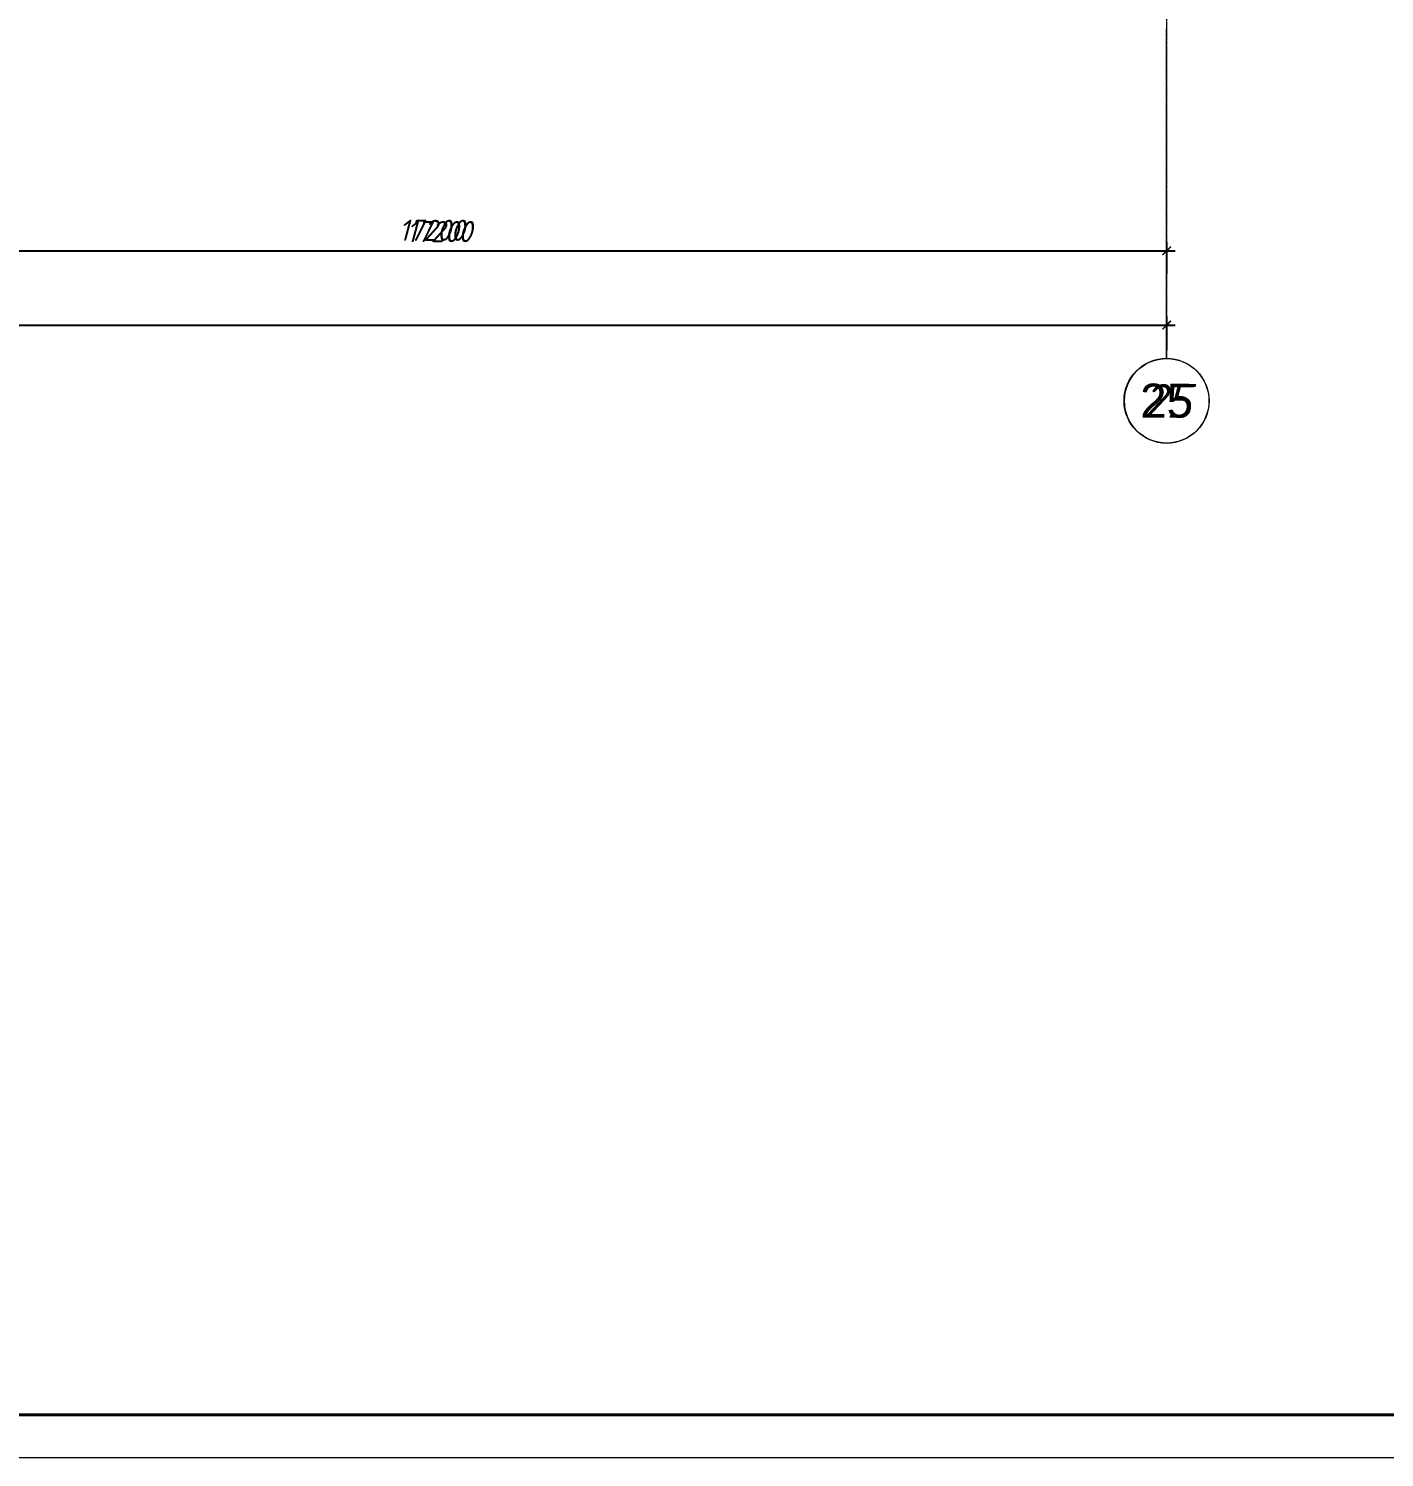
# Model space of a CAD drawing. Header units: millimetres. Extents: x -10178924 to 11692288, y -947381 to 58396.
# Drawn here: x 769906 to 785931, y -845976 to -829091 of the extents above; entities that cross this region are included whole.
import ezdxf
from ezdxf.enums import TextEntityAlignment as Align

# ---------------------------------------------------------------- set-up
doc = ezdxf.new("R2010")
doc.units = ezdxf.units.MM
doc.linetypes.add('осевая', pattern=[50.8, 31.75, -6.35, 6.35, -6.35])
doc.layers.add('PDF _Ramka', color=7, linetype='Continuous')
doc.layers.add('PDF _Размеры осевые', color=7, linetype='Continuous', true_color=0x5d6970)
doc.layers.add('PDF _Текст', color=7, linetype='Continuous', lineweight=5)
doc.layers.add('Размеры осевые', color=153, linetype='Continuous', lineweight=9)
doc.styles.add('PDF ArialMT', font='arial.ttf')
doc.styles.add('PDF GOST Common Italic', font='GOST_Common Italic.ttf')
doc.styles.add('PDF ISOCPEUR Italic', font='isocpeui.ttf')
doc.styles.add('Текст_М100', font='GOST_Common Italic.ttf', dxfattribs={"height": 250})
doc.dimstyles.new('Размеры_М100', dxfattribs={"dimtxt": 250, "dimasz": 100, "dimexe": 100, "dimexo": 100, "dimgap": 100, "dimtad": 1, "dimrnd": 5, "dimtxsty": 'Текст_М100', "dimblk": 'ARCHTICK', "dimcen": 250, "dimdle": 100, "dimadec": 0, "dimazin": 2, "dimtfac": 1, "dimtmove": 1, "dimatfit": 3, "dimfxl": 1, "dimarcsym": 0})

# ---------------------------------------------------------------- blocks, each defined once
blk = doc.blocks.new('_ArchTick')
at = {"color": 0, "linetype": 'ByBlock', "const_width": 0.15}
blk.add_lwpolyline([(-0.5, -0.5), (0.5, 0.5)], dxfattribs=at)
blk = doc.blocks.new('*D2690')
at = {"layer": 'Defpoints', "color": 0, "ltscale": 100, "transparency": 16777216}
for p in [(61000, -50926), (43800, -51300), (61000, -51300)]:
    blk.add_point(p, dxfattribs=at)
at = {"layer": 'Размеры осевые', "color": 0, "lineweight": -2, "ltscale": 100, "transparency": 16777216}
for p, q in [((43700, -50926), (61100, -50926)), ((43800, -51200), (43800, -50826)), ((61000, -51200), (61000, -50826))]:
    blk.add_line(p, q, dxfattribs=at)
at = {"layer": 'Размеры осевые', "color": 0, "lineweight": -2, "ltscale": 100, "transparency": 16777216, "xscale": 100, "yscale": 100, "zscale": 100, "rotation": 180}
blk.add_blockref('_ArchTick', (43800, -50926), dxfattribs=at)
at = {"layer": 'Размеры осевые', "color": 0, "lineweight": -2, "ltscale": 100, "transparency": 16777216, "xscale": 100, "yscale": 100, "zscale": 100}
blk.add_blockref('_ArchTick', (61000, -50926), dxfattribs=at)
at = {"layer": 'Размеры осевые', "color": 0, "ltscale": 100, "transparency": 16777216, "insert": (52400, -50700), "char_height": 250, "attachment_point": 5, "style": 'Текст_М100'}
blk.add_mtext('17200', dxfattribs=at)
blk = doc.blocks.new('*D2691')
at = {"layer": 'Defpoints', "color": 0, "ltscale": 100, "transparency": 16777216}
for p in [(61000, -51804), (-7000, -52200), (61000, -52200)]:
    blk.add_point(p, dxfattribs=at)
at = {"layer": 'Размеры осевые', "color": 0, "lineweight": -2, "ltscale": 100, "transparency": 16777216}
for p, q in [((-7100, -51804), (61100, -51804)), ((-7000, -52100), (-7000, -51704)), ((61000, -52100), (61000, -51704))]:
    blk.add_line(p, q, dxfattribs=at)
at = {"layer": 'Размеры осевые', "color": 0, "lineweight": -2, "ltscale": 100, "transparency": 16777216, "xscale": 100, "yscale": 100, "zscale": 100, "rotation": 180}
blk.add_blockref('_ArchTick', (-7000, -51804), dxfattribs=at)
at = {"layer": 'Размеры осевые', "color": 0, "lineweight": -2, "ltscale": 100, "transparency": 16777216, "xscale": 100, "yscale": 100, "zscale": 100}
blk.add_blockref('_ArchTick', (61000, -51804), dxfattribs=at)
at = {"layer": 'Размеры осевые', "color": 0, "ltscale": 100, "transparency": 16777216, "insert": (27000, -51579), "char_height": 250, "attachment_point": 5, "style": 'Текст_М100'}
blk.add_mtext('68000', dxfattribs=at)
blk = doc.blocks.new('A$C5282721b')
at = {"layer": 'Размеры осевые', "color": 251, "linetype": 'осевая', "ltscale": 0.5, "transparency": 33554687}
blk.add_line((61000, -52200), (61000, -25800), dxfattribs=at)
at = {"layer": 'Размеры осевые', "color": 251, "ltscale": 100, "transparency": 33554687}
blk.add_circle((61000, -52700), 500, dxfattribs=at)
at = {"layer": 'Размеры осевые', "color": 251, "ltscale": 100, "transparency": 33554687, "style": 'PDF ISOCPEUR Italic'}
blk.add_text('25', height=400, dxfattribs=at).set_placement((61000, -52700), align=Align.MIDDLE_CENTER)
at = {"layer": 'Размеры осевые', "color": 251, "ltscale": 100, "transparency": 33554687}
for base, p1, p2, picture, middle in [((61000, -50926.23), (43800, -51300), (61000, -51300), '*D2690', (52400, -50699.62)), ((61000, -51804.076), (-7000, -52200), (61000, -52200), '*D2691', (27000, -51579.076))]:
    dim = blk.add_linear_dim(base=base, p1=p1, p2=p2, dimstyle='Размеры_М100', dxfattribs=at)
    dim.commit()
    dim.dimension.update_dxf_attribs({"geometry": picture, "text_midpoint": middle})

msp = doc.modelspace()

# ---------------------------------------------------------------- linework, layer by layer
at = {"layer": 'PDF _Ramka', "lineweight": 20}
msp.add_lwpolyline([(815763.5, -845975.8), (815763.5, -761883.4), (696874.3, -761883.4), (696874.3, -845975.8)], close=True, dxfattribs=at)
at = {"layer": 'PDF _Ramka', "lineweight": 40}
msp.add_lwpolyline([(815263.9, -762379.5), (698872.3, -762379.5), (698872.3, -845472.9), (815263.9, -845472.9)], close=True, dxfattribs=at)
at = {"layer": 'PDF _Размеры осевые', "lineweight": 9}
for points in [[(783357.1, -829105.8), (783357.1, -829093.1)], [(783357.1, -829114.3), (783357.1, -829110.1)], [(783357.1, -829131.2), (783357.1, -829118.5)], [(783357.1, -829139.7), (783357.1, -829135.5)], [(783357.1, -829156.6), (783357.1, -829143.9)], [(783357.1, -829165.1), (783357.1, -829160.9)], [(783357.1, -829182), (783357.1, -829169.3)], [(783357.1, -829190.5), (783357.1, -829186.3)], [(783357.1, -829207.4), (783357.1, -829194.7)], [(783357.1, -829215.9), (783357.1, -829211.7)], [(783357.1, -829232.8), (783357.1, -829220.1)], [(783357.1, -829241.3), (783357.1, -829237.1)], [(783357.1, -829258.2), (783357.1, -829245.5)], [(783357.1, -829266.7), (783357.1, -829262.5)], [(783357.1, -829283.6), (783357.1, -829270.9)], [(783357.1, -829292.1), (783357.1, -829287.9)], [(783357.1, -829309), (783357.1, -829296.3)], [(783357.1, -829317.5), (783357.1, -829313.3)], [(783357.1, -829334.4), (783357.1, -829321.7)], [(783357.1, -829342.9), (783357.1, -829338.7)], [(783357.1, -829359.8), (783357.1, -829347.1)], [(783357.1, -829368.3), (783357.1, -829364.1)], [(783357.1, -829385.2), (783357.1, -829372.5)], [(783357.1, -829393.7), (783357.1, -829389.5)], [(783357.1, -829410.6), (783357.1, -829397.9)], [(783357.1, -829419.1), (783357.1, -829414.9)], [(783357.1, -829436), (783357.1, -829423.3)], [(783357.1, -829444.5), (783357.1, -829440.3)], [(783357.1, -829461.4), (783357.1, -829448.7)], [(783357.1, -829469.9), (783357.1, -829465.7)], [(783357.1, -829486.8), (783357.1, -829474.1)], [(783357.1, -829495.3), (783357.1, -829491.1)], [(783357.1, -829512.2), (783357.1, -829499.5)], [(783357.1, -829520.7), (783357.1, -829516.5)], [(783357.1, -829537.6), (783357.1, -829524.9)], [(783357.1, -829546.1), (783357.1, -829541.9)], [(783357.1, -829563), (783357.1, -829550.3)], [(783357.1, -829571.5), (783357.1, -829567.3)], [(783357.1, -829588.4), (783357.1, -829575.7)], [(783357.1, -829596.9), (783357.1, -829592.7)], [(783357.1, -829613.8), (783357.1, -829601.1)], [(783357.1, -829622.3), (783357.1, -829618.1)], [(783357.1, -829639.2), (783357.1, -829626.5)], [(783357.1, -829647.7), (783357.1, -829643.5)], [(783357.1, -829664.6), (783357.1, -829651.9)], [(783357.1, -829673.1), (783357.1, -829668.9)], [(783357.1, -829690), (783357.1, -829677.3)], [(783357.1, -829698.5), (783357.1, -829694.3)], [(783357.1, -829715.4), (783357.1, -829702.7)], [(783357.1, -829723.9), (783357.1, -829719.7)], [(783357.1, -829740.8), (783357.1, -829728.1)], [(783357.1, -829749.3), (783357.1, -829745.1)], [(783357.1, -829766.2), (783357.1, -829753.5)], [(783357.1, -829774.7), (783357.1, -829770.5)], [(783357.1, -829791.6), (783357.1, -829778.9)], [(783357.1, -829800.1), (783357.1, -829795.9)], [(783357.1, -829817), (783357.1, -829804.3)], [(783357.1, -829825.5), (783357.1, -829821.3)], [(783357.1, -829842.4), (783357.1, -829829.7)], [(783357.1, -829850.9), (783357.1, -829846.7)], [(783357.1, -829867.8), (783357.1, -829855.1)], [(783357.1, -829876.3), (783357.1, -829872.1)], [(783357.1, -829893.2), (783357.1, -829880.5)], [(783357.1, -829901.7), (783357.1, -829897.5)], [(783357.1, -829918.6), (783357.1, -829905.9)], [(783357.1, -829927.1), (783357.1, -829922.9)], [(783357.1, -829944), (783357.1, -829931.3)], [(783357.1, -829952.5), (783357.1, -829948.3)], [(783357.1, -829969.4), (783357.1, -829956.7)], [(783357.1, -829977.9), (783357.1, -829973.7)], [(783357.1, -829994.8), (783357.1, -829982.1)], [(783357.1, -830003.3), (783357.1, -829999.1)], [(783357.1, -830020.2), (783357.1, -830007.5)], [(783357.1, -830028.7), (783357.1, -830024.5)], [(783357.1, -830045.6), (783357.1, -830032.9)], [(783357.1, -830054.1), (783357.1, -830049.9)], [(783357.1, -830071), (783357.1, -830058.3)], [(783357.1, -830079.5), (783357.1, -830075.3)], [(783357.1, -830096.4), (783357.1, -830083.7)], [(783357.1, -830104.9), (783357.1, -830100.7)], [(783357.1, -830121.8), (783357.1, -830109.1)], [(783357.1, -830130.3), (783357.1, -830126.1)], [(783357.1, -830147.2), (783357.1, -830134.5)], [(783357.1, -830155.7), (783357.1, -830151.5)], [(783357.1, -830172.6), (783357.1, -830159.9)], [(783357.1, -830181.1), (783357.1, -830176.9)], [(783357.1, -830198), (783357.1, -830185.3)], [(783357.1, -830206.5), (783357.1, -830202.3)], [(783357.1, -830223.4), (783357.1, -830210.7)], [(783357.1, -830231.9), (783357.1, -830227.7)], [(783357.1, -830248.8), (783357.1, -830236.1)], [(783357.1, -830257.3), (783357.1, -830253.1)], [(783357.1, -830274.2), (783357.1, -830261.5)], [(783357.1, -830282.7), (783357.1, -830278.5)], [(783357.1, -830299.6), (783357.1, -830286.9)], [(783357.1, -830308.1), (783357.1, -830303.9)], [(783357.1, -830325), (783357.1, -830312.3)], [(783357.1, -830333.5), (783357.1, -830329.3)], [(783357.1, -830350.4), (783357.1, -830337.7)], [(783357.1, -830358.9), (783357.1, -830354.7)], [(783357.1, -830375.8), (783357.1, -830363.1)], [(783357.1, -830384.3), (783357.1, -830380.1)], [(783357.1, -830401.2), (783357.1, -830388.5)], [(783357.1, -830409.7), (783357.1, -830405.5)], [(783357.1, -830426.6), (783357.1, -830413.9)], [(783357.1, -830435.1), (783357.1, -830430.9)], [(783357.1, -830452), (783357.1, -830439.3)], [(783357.1, -830460.5), (783357.1, -830456.3)], [(783357.1, -830477.4), (783357.1, -830464.7)], [(783357.1, -830485.9), (783357.1, -830481.7)], [(783357.1, -830502.8), (783357.1, -830490.1)], [(783357.1, -830511.3), (783357.1, -830507.1)], [(783357.1, -830528.2), (783357.1, -830515.5)], [(783357.1, -830536.7), (783357.1, -830532.5)], [(783357.1, -830553.6), (783357.1, -830540.9)], [(783357.1, -830562.1), (783357.1, -830557.9)], [(783357.1, -830579), (783357.1, -830566.3)], [(783357.1, -830587.5), (783357.1, -830583.3)], [(783357.1, -830604.4), (783357.1, -830591.7)], [(783357.1, -830612.9), (783357.1, -830608.7)], [(783357.1, -830629.8), (783357.1, -830617.1)], [(783357.1, -830638.3), (783357.1, -830634.1)], [(783357.1, -830655.2), (783357.1, -830642.5)], [(783357.1, -830663.7), (783357.1, -830659.5)], [(783357.1, -830680.6), (783357.1, -830667.9)], [(783357.1, -830689.1), (783357.1, -830684.9)], [(783357.1, -830706), (783357.1, -830693.3)], [(783357.1, -830714.5), (783357.1, -830710.3)], [(783357.1, -830731.4), (783357.1, -830718.7)], [(783357.1, -830739.9), (783357.1, -830735.7)], [(783357.1, -830756.8), (783357.1, -830744.1)], [(783357.1, -830765.3), (783357.1, -830761.1)], [(783357.1, -830782.2), (783357.1, -830769.5)], [(783357.1, -830790.7), (783357.1, -830786.5)], [(783357.1, -830807.6), (783357.1, -830794.9)], [(783357.1, -830816.1), (783357.1, -830811.9)], [(783357.1, -830833), (783357.1, -830820.3)], [(783357.1, -830841.5), (783357.1, -830837.3)], [(783357.1, -830858.4), (783357.1, -830845.7)], [(783357.1, -830866.9), (783357.1, -830862.7)], [(783357.1, -830883.8), (783357.1, -830871.1)], [(783357.1, -830892.3), (783357.1, -830888.1)], [(783357.1, -830909.2), (783357.1, -830896.5)], [(783357.1, -830917.7), (783357.1, -830913.5)], [(783357.1, -830934.6), (783357.1, -830921.9)], [(783357.1, -830943.1), (783357.1, -830938.9)], [(783357.1, -830960), (783357.1, -830947.3)], [(783357.1, -830968.5), (783357.1, -830964.3)], [(783357.1, -830985.4), (783357.1, -830972.7)], [(783357.1, -830993.9), (783357.1, -830989.7)], [(783357.1, -831010.8), (783357.1, -830998.1)], [(783357.1, -831019.3), (783357.1, -831015.1)], [(783357.1, -831036.2), (783357.1, -831023.5)], [(783357.1, -831044.7), (783357.1, -831040.5)], [(783357.1, -831061.6), (783357.1, -831048.9)], [(783357.1, -831070.1), (783357.1, -831065.9)], [(783357.1, -831087), (783357.1, -831074.3)], [(783357.1, -831095.5), (783357.1, -831091.3)], [(783357.1, -831112.4), (783357.1, -831099.7)], [(783357.1, -831120.9), (783357.1, -831116.7)], [(783357.1, -831137.8), (783357.1, -831125.1)], [(783357.1, -831146.3), (783357.1, -831142.1)], [(783357.1, -831163.2), (783357.1, -831150.5)], [(783357.1, -831171.7), (783357.1, -831167.5)], [(783357.1, -831188.6), (783357.1, -831175.9)], [(783357.1, -831197.1), (783357.1, -831192.9)], [(783357.1, -831214), (783357.1, -831201.3)], [(783357.1, -831222.5), (783357.1, -831218.3)], [(783357.1, -831239.4), (783357.1, -831226.7)], [(783357.1, -831247.9), (783357.1, -831243.7)], [(783357.1, -831264.8), (783357.1, -831252.1)], [(783357.1, -831273.3), (783357.1, -831269.1)], [(783357.1, -831290.2), (783357.1, -831277.5)], [(783357.1, -831298.7), (783357.1, -831294.5)], [(783357.1, -831315.6), (783357.1, -831302.9)], [(783357.1, -831324.1), (783357.1, -831319.9)], [(783357.1, -831341), (783357.1, -831328.3)], [(783357.1, -831349.5), (783357.1, -831345.3)], [(783357.1, -831366.4), (783357.1, -831353.7)], [(783357.1, -831374.9), (783357.1, -831370.7)], [(783357.1, -831391.8), (783357.1, -831379.1)], [(783357.1, -831400.3), (783357.1, -831396.1)], [(783357.1, -831417.2), (783357.1, -831404.5)], [(783357.1, -831425.7), (783357.1, -831421.5)], [(783357.1, -831442.6), (783357.1, -831429.9)], [(783357.1, -831451.1), (783357.1, -831446.9)], [(783357.1, -831468), (783357.1, -831455.3)], [(783357.1, -831476.5), (783357.1, -831472.3)], [(783357.1, -831493.4), (783357.1, -831480.7)], [(783357.1, -831501.9), (783357.1, -831497.7)], [(783357.1, -831518.8), (783357.1, -831506.1)], [(783357.1, -831527.3), (783357.1, -831523.1)], [(783357.1, -831544.2), (783357.1, -831531.5)], [(783357.1, -831552.7), (783357.1, -831548.5)], [(783357.1, -831569.6), (783357.1, -831556.9)], [(783357.1, -831578.1), (783357.1, -831573.9)], [(766055.3, -831717.8), (783453.7, -831717.8)], [(783357.1, -831595), (783357.1, -831582.3)], [(783357.1, -831603.5), (783357.1, -831599.3)], [(783357.1, -831620.4), (783357.1, -831607.7)], [(783357.1, -832001.4), (783357.1, -831988.7), (783357.1, -831616.2)], [(783357.1, -831628.9), (783357.1, -831624.7)], [(783357.1, -831645.8), (783357.1, -831633.1)], [(783357.1, -831654.3), (783357.1, -831650.1)], [(783357.1, -831671.2), (783357.1, -831658.5)], [(783357.1, -831679.7), (783357.1, -831675.5)], [(783357.1, -831696.6), (783357.1, -831683.9)], [(783357.1, -831705.1), (783357.1, -831700.9)], [(783357.1, -831722), (783357.1, -831709.3)], [(783357.1, -831730.5), (783357.1, -831726.3)], [(783357.1, -831747.4), (783357.1, -831734.7)], [(783357.1, -831755.9), (783357.1, -831751.7)], [(783357.1, -831772.8), (783357.1, -831760.1)], [(783357.1, -831781.3), (783357.1, -831777.1)], [(783357.1, -831798.2), (783357.1, -831785.5)], [(783357.1, -831806.7), (783357.1, -831802.5)], [(783357.1, -831823.6), (783357.1, -831810.9)], [(783357.1, -831832.1), (783357.1, -831827.9)], [(783357.1, -831849), (783357.1, -831836.3)], [(783357.1, -831857.5), (783357.1, -831853.3)], [(783357.1, -831874.4), (783357.1, -831861.7)], [(783357.1, -831882.9), (783357.1, -831878.7)], [(783357.1, -831899.8), (783357.1, -831887.1)], [(783357.1, -831908.3), (783357.1, -831904.1)], [(783357.1, -831925.2), (783357.1, -831912.5)], [(783357.1, -831933.7), (783357.1, -831929.5)], [(783357.1, -831950.6), (783357.1, -831937.9)], [(783357.1, -831959.1), (783357.1, -831954.9)], [(783357.1, -831976), (783357.1, -831963.3)], [(783357.1, -831984.5), (783357.1, -831980.3)], [(783357.1, -832009.9), (783357.1, -832005.7)], [(783357.1, -832026.8), (783357.1, -832014.1)], [(783357.1, -832035.3), (783357.1, -832031.1)], [(783357.1, -832052.2), (783357.1, -832039.5)], [(783357.1, -832060.7), (783357.1, -832056.5)], [(783357.1, -832077.6), (783357.1, -832064.9)], [(783357.1, -832086.1), (783357.1, -832081.9)], [(783357.1, -832103), (783357.1, -832090.3)], [(783357.1, -832111.5), (783357.1, -832107.3)], [(783357.1, -832128.4), (783357.1, -832115.7)], [(783357.1, -832136.9), (783357.1, -832132.7)], [(783357.1, -832153.8), (783357.1, -832141.1)], [(783357.1, -832162.3), (783357.1, -832158.1)], [(783357.1, -832179.2), (783357.1, -832166.5)], [(783357.1, -832187.7), (783357.1, -832183.5)], [(783357.1, -832204.6), (783357.1, -832191.9)], [(783357.1, -832213.1), (783357.1, -832208.9)], [(783357.1, -832230), (783357.1, -832217.3)], [(783357.1, -832238.5), (783357.1, -832234.3)], [(783357.1, -832255.4), (783357.1, -832242.7)], [(783357.1, -832263.9), (783357.1, -832259.7)], [(783357.1, -832280.8), (783357.1, -832268.1)], [(783357.1, -832289.3), (783357.1, -832285.1)], [(783357.1, -832306.2), (783357.1, -832293.5)], [(783357.1, -832314.7), (783357.1, -832310.5)], [(783357.1, -832331.6), (783357.1, -832318.9)], [(783357.1, -832340.1), (783357.1, -832335.9)], [(783357.1, -832357), (783357.1, -832344.3)], [(783357.1, -832365.5), (783357.1, -832361.3)], [(783357.1, -832382.4), (783357.1, -832369.7)], [(783357.1, -832390.9), (783357.1, -832386.7)], [(783357.1, -832407.8), (783357.1, -832395.1)], [(783357.1, -832416.3), (783357.1, -832412.1)], [(783357.1, -832433.2), (783357.1, -832420.5)], [(783357.1, -832441.7), (783357.1, -832437.5)], [(783357.1, -832458.6), (783357.1, -832445.9)], [(783357.1, -832467.1), (783357.1, -832462.9)], [(783357.1, -832484), (783357.1, -832471.3)], [(783357.1, -832492.5), (783357.1, -832488.3)], [(783357.1, -832509.4), (783357.1, -832496.7)], [(783357.1, -832496.8), (783357.1, -832890.5), (783357.1, -832877.8)], [(783357.1, -832517.9), (783357.1, -832513.7)], [(783357.1, -832534.8), (783357.1, -832522.1)], [(783357.1, -832543.3), (783357.1, -832539.1)], [(783357.1, -832560.2), (783357.1, -832547.5)], [(783357.1, -832568.7), (783357.1, -832564.5)], [(783357.1, -832585.6), (783357.1, -832572.9)], [(715255, -832594.1), (783451.7, -832594.1)], [(783357.1, -832594.1), (783357.1, -832589.9)], [(783357.1, -832611), (783357.1, -832598.3)], [(783357.1, -832619.5), (783357.1, -832615.3)], [(783357.1, -832636.4), (783357.1, -832623.7)], [(783357.1, -832644.9), (783357.1, -832640.7)], [(783357.1, -832661.8), (783357.1, -832649.1)], [(783357.1, -832670.3), (783357.1, -832666.1)], [(783357.1, -832687.2), (783357.1, -832674.5)], [(783357.1, -832695.7), (783357.1, -832691.5)], [(783357.1, -832712.6), (783357.1, -832699.9)], [(783357.1, -832721.1), (783357.1, -832716.9)], [(783357.1, -832738), (783357.1, -832725.3)], [(783357.1, -832746.5), (783357.1, -832742.3)], [(783357.1, -832763.4), (783357.1, -832750.7)], [(783357.1, -832771.9), (783357.1, -832767.7)], [(783357.1, -832788.8), (783357.1, -832776.1)], [(783357.1, -832797.3), (783357.1, -832793.1)], [(783357.1, -832814.2), (783357.1, -832801.5)], [(783357.1, -832822.7), (783357.1, -832818.5)], [(783357.1, -832839.6), (783357.1, -832827)], [(783357.1, -832848.1), (783357.1, -832843.9)], [(783357.1, -832865), (783357.1, -832852.3)], [(783357.1, -832873.5), (783357.1, -832869.3)], [(783357.1, -832898.9), (783357.1, -832894.7)], [(783357.1, -832915.8), (783357.1, -832903.1)], [(783357.1, -832924.3), (783357.1, -832920.1)], [(783357.1, -832941.3), (783357.1, -832928.6)], [(783357.1, -832949.7), (783357.1, -832945.5)], [(783357.1, -832966.6), (783357.1, -832954)], [(783357.1, -832975.1), (783357.1, -832970.9)], [(783357.1, -832992.1), (783357.1, -832979.4)]]:
    msp.add_lwpolyline(points, dxfattribs=at)
msp.add_circle((783355, -833489.5), 501.6, dxfattribs=at)
at = {"layer": 'PDF _Размеры осевые', "transparency": 33554559}
for points in [[(783302, -831760.1), (783310.5, -831772.8), (783399.4, -831662.8)], [(783310.5, -831772.8), (783399.4, -831662.8), (783412.1, -831671.2)], [(783302, -832640.7), (783310.5, -832649.1), (783399.4, -832539.1)], [(783310.5, -832649.1), (783399.4, -832539.1), (783412.1, -832551.8)]]:
    msp.add_solid(points, dxfattribs=at)

# ---------------------------------------------------------------- block references
msp.add_blockref('A$C5282721b', (722358.6, -780790.4))

# ---------------------------------------------------------------- texts
at = {"layer": 'PDF _Текст', "color": 251, "true_color": 0x5d6970, "attachment_point": 4}
for s, insert, char_height, style in [('17200', (774280.8, -831474.7), 250, 'PDF GOST Common Italic'), ('25', (783043.8, -833490.8), 402.33, 'PDF ArialMT')]:
    msp.add_mtext(s, dxfattribs=dict(at, insert=insert, char_height=char_height, style=style))

doc.saveas('drawing.dxf')
